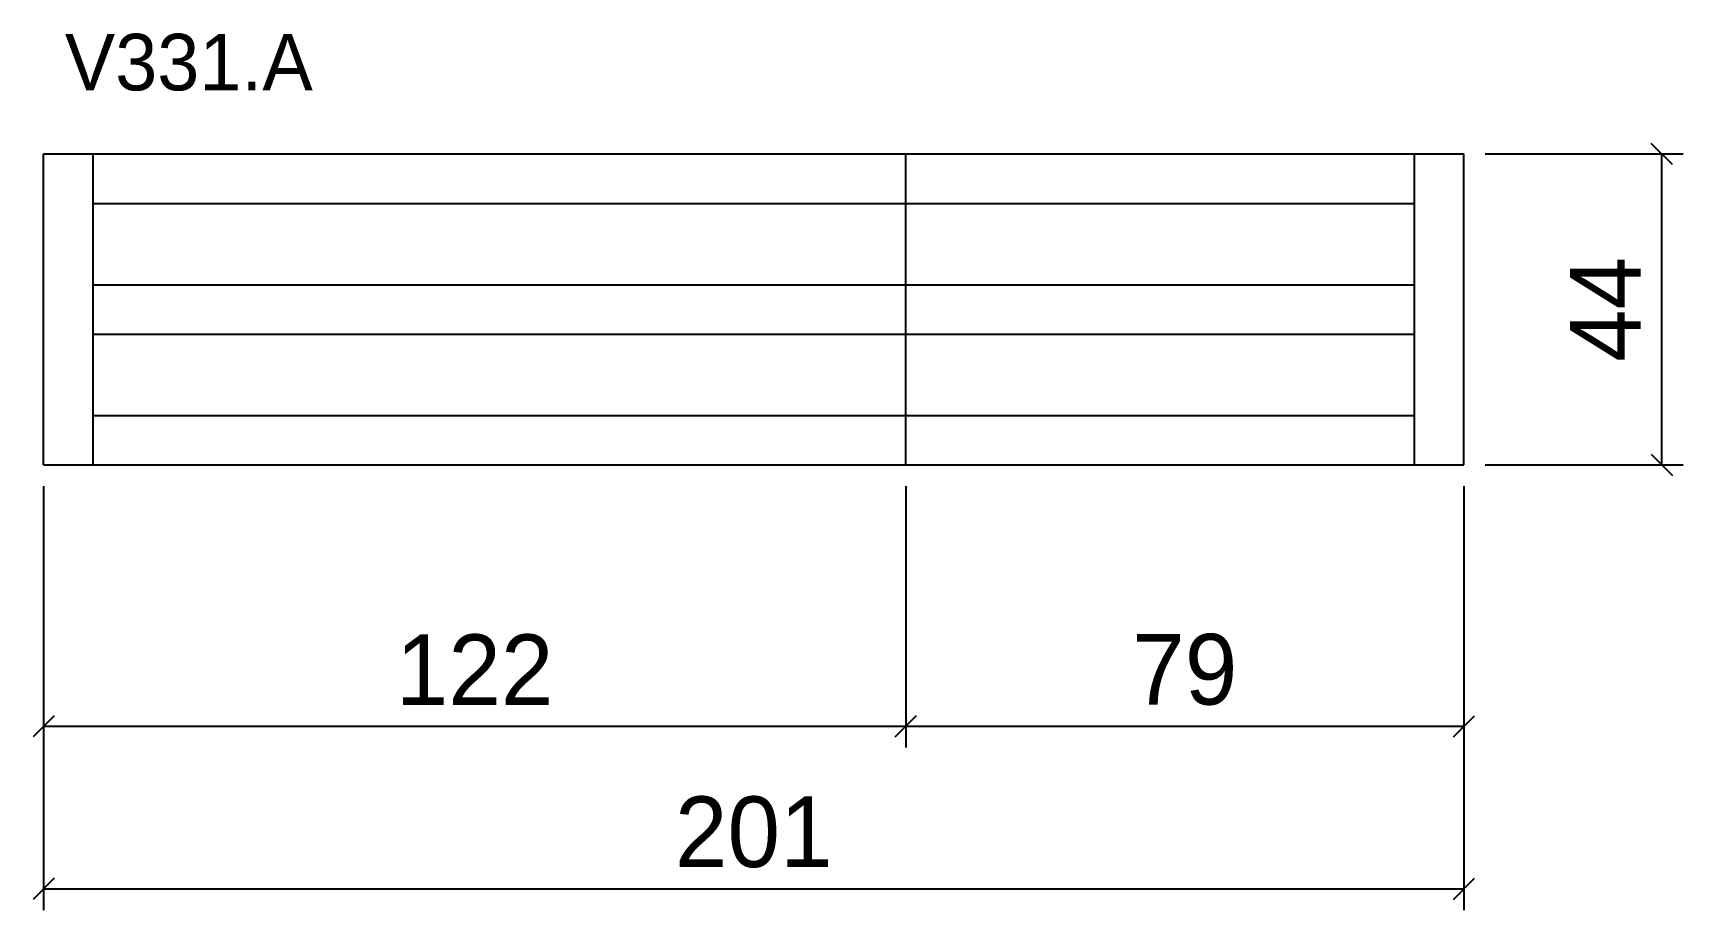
# Model space of a CAD drawing. Extents: x -2 to 232, y -257 to -133.
import ezdxf

# ---------------------------------------------------------------- set-up
doc = ezdxf.new("R2010")
doc.units = 0
for name, color, linetype in [('COTA', 241, 'Continuous'), ('NOMENCLATURA', 7, 'Continuous'), ('Painéis', 200, 'Continuous'), ('SARR_2.2x7', 40, 'Continuous')]:
    doc.layers.add(name, color=color, linetype=linetype)
doc.dimstyles.new('PAINEL', dxfattribs={"dimtxt": 10, "dimasz": 3, "dimexe": 3, "dimexo": 3, "dimgap": 3, "dimtad": 1, "dimblk": 'OBLIQUE', "dimblk1": 'OBLIQUE', "dimcen": 2.5, "dimclrd": 4, "dimclre": 4, "dimclrt": 240, "dimazin": 3, "dimtfac": 1, "dimtmove": 0, "dimatfit": 3})

# ---------------------------------------------------------------- blocks, each defined once
blk = doc.blocks.new('_OBLIQUE')
at = {"color": 0, "linetype": 'BYBLOCK'}
blk.add_line((-0.5, -0.5), (0.5, 0.5), dxfattribs=at)

msp = doc.modelspace()

# ---------------------------------------------------------------- linework, layer by layer
at = {"layer": 'Painéis'}
for p, q in [((0, -150), (122, -150)), ((0, -194), (0, -150)), ((122, -194), (122, -150)), ((122, -150), (201, -150)), ((201, -194), (201, -150)), ((0, -194), (122, -194)), ((122, -194), (201, -194))]:
    msp.add_line(p, q, dxfattribs=at)
at = {"layer": 'SARR_2.2x7'}
for p, q in [((7, -194), (7, -150)), ((194, -194), (194, -150))]:
    msp.add_line(p, q, dxfattribs=at)
for points in [[(7, -157), (122, -157)], [(7, -157), (122, -157)], [(122, -157), (194, -157)], [(122, -157), (194, -157)], [(7, -168.5), (122, -168.5)], [(7, -168.5), (122, -168.5)], [(122, -168.5), (194, -168.5)], [(122, -168.5), (194, -168.5)], [(7, -175.5), (122, -175.5)], [(7, -175.5), (122, -175.5)], [(122, -175.5), (194, -175.5)], [(122, -175.5), (194, -175.5)], [(7, -187), (122, -187)], [(7, -187), (122, -187)], [(122, -187), (194, -187)], [(122, -187), (194, -187)]]:
    msp.add_lwpolyline(points, dxfattribs=at)

# ---------------------------------------------------------------- texts
at = {"layer": 'NOMENCLATURA'}
msp.add_text('V331.A', height=8, dxfattribs=at).set_placement((3, -141))

# ---------------------------------------------------------------- dimensions: what is measured, and where the dimension line sits
at = {"layer": 'COTA'}
msp.add_linear_dim(base=(229, -194), p1=(201, -194), p2=(201, -150), angle=90, dimstyle='PAINEL', dxfattribs=at).render()
msp.add_linear_dim(base=(229, -194), p1=(201, -194), p2=(201, -150), angle=90, dimstyle='PAINEL', dxfattribs=at).render()
for base, p1, p2 in [((0, -231), (0, -194), (122, -194)), ((0, -254), (0, -194), (201, -194)), ((122, -231), (122, -194), (201, -194))]:
    msp.add_linear_dim(base=base, p1=p1, p2=p2, dimstyle='PAINEL', dxfattribs=at).render()

doc.saveas('drawing.dxf')
